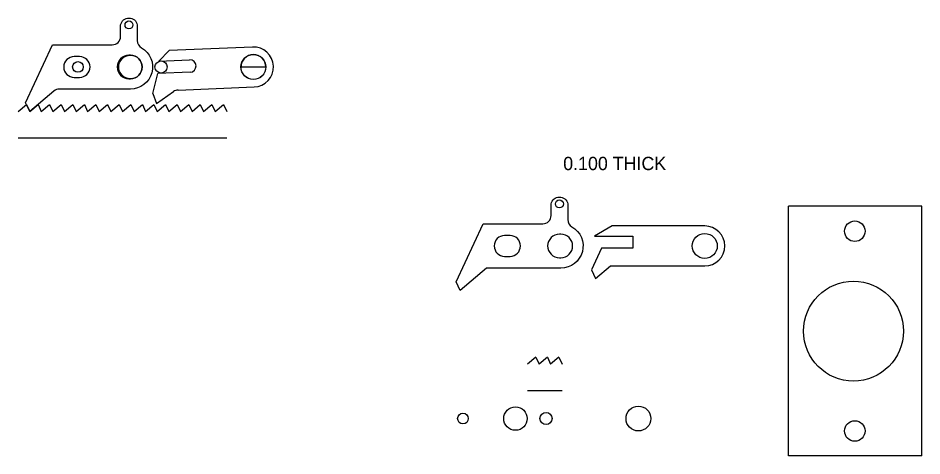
# Model space of a CAD drawing. Extents: x 0 to 22, y 0 to 17.6.
# Drawn here: x 1.6 to 8.39, y 12.59 to 15.88 of the extents above; entities that cross this region are included whole.
import ezdxf

# ---------------------------------------------------------------- set-up
doc = ezdxf.new("R2010")
doc.units = 0
doc.header["$LTSCALE"] = 0.5
doc.header["$MEASUREMENT"] = 0
for name, color, linetype in [('OBJECT', 3, 'CONTINUOUS'), ('PIN', 144, 'CONTINUOUS'), ('PRIMARYDOG', 122, 'CONTINUOUS'), ('SECONDARYDOG', 64, 'CONTINUOUS'), ('SOLONOIDBRACKET', 42, 'CONTINUOUS')]:
    doc.layers.add(name, color=color, linetype=linetype)

msp = doc.modelspace()

# ---------------------------------------------------------------- linework, layer by layer
at = {"layer": 'OBJECT'}
for p, q in [((1.6033, 14.9826), (1.8643, 14.9826)), ((1.8643, 14.9826), (2.1253, 14.9826)), ((2.1253, 14.9826), (2.3863, 14.9826)), ((2.3863, 14.9826), (2.6473, 14.9826)), ((2.6473, 14.9826), (2.9083, 14.9826)), ((2.9083, 14.9826), (3.1693, 14.9826)), ((5.4879, 13.3351), (5.4254, 13.2826)), ((5.4879, 13.3351), (5.5124, 13.2826)), ((5.5749, 13.3351), (5.5124, 13.2826)), ((5.5749, 13.3351), (5.5994, 13.2826)), ((5.6619, 13.3351), (5.5994, 13.2826)), ((5.6619, 13.3351), (5.6864, 13.2826)), ((5.4254, 13.0851), (5.6864, 13.0851))]:
    msp.add_line(p, q, dxfattribs=at)
for points in [[(1.6033, 15.1801), (1.6658, 15.2326), (1.6903, 15.1801), (1.7528, 15.2326), (1.7773, 15.1801), (1.8398, 15.2326), (1.8643, 15.1801)], [(1.8643, 15.1801), (1.9268, 15.2326), (1.9513, 15.1801), (2.0138, 15.2326), (2.0383, 15.1801), (2.1008, 15.2326), (2.1253, 15.1801)], [(2.1253, 15.1801), (2.1878, 15.2326), (2.2123, 15.1801), (2.2748, 15.2326), (2.2993, 15.1801), (2.3618, 15.2326), (2.3863, 15.1801)], [(2.3863, 15.1801), (2.4488, 15.2326), (2.4733, 15.1801), (2.5358, 15.2326), (2.5603, 15.1801), (2.6228, 15.2326), (2.6473, 15.1801)], [(2.6473, 15.1801), (2.7098, 15.2326), (2.7343, 15.1801), (2.7968, 15.2326), (2.8213, 15.1801), (2.8838, 15.2326), (2.9083, 15.1801)], [(2.9083, 15.1801), (2.9708, 15.2326), (2.9953, 15.1801), (3.0578, 15.2326), (3.0823, 15.1801), (3.1448, 15.2326), (3.1693, 15.1801)]]:
    msp.add_lwpolyline(points, dxfattribs=at)
at = {"layer": 'PIN'}
for points in [[(3.2761, 15.5136), (3.4621, 15.5136, 1)], [(3.2761, 15.5136), (3.4621, 15.5136, -1)]]:
    msp.add_lwpolyline(points, format="xyb", close=True, dxfattribs=at)
for centre, radius in [((2.4466, 15.5136), 0.088), ((2.0526, 15.5136), 0.04), ((2.6761, 15.5136), 0.0455), ((5.3353, 12.8732), 0.088), ((6.2578, 12.8732), 0.093), ((4.9413, 12.8732), 0.04), ((5.5648, 12.8732), 0.0455)]:
    msp.add_circle(centre, radius, dxfattribs=at)
at = {"layer": 'PRIMARYDOG'}
for points in [[(2.5292, 15.658, -0.768328), (2.4463, 15.3471), (1.9121, 15.3471, 0.176327), (1.8719, 15.3325), (1.6903, 15.1801), (1.66, 15.2451), (1.8628, 15.6801), (2.3103, 15.6801, 0.414214), (2.3728, 15.7426), (2.3728, 15.8296, -0.824), (2.4978, 15.8296), (2.4978, 15.7122, 0.268624)], [(2.4353, 15.4253), (2.4463, 15.4253, 1), (2.4463, 15.6018), (2.4353, 15.6018, 1)], [(2.0242, 15.4355), (2.065, 15.4355, 1), (2.065, 15.5917), (2.0242, 15.5917, 1)], [(5.7591, 14.314, -0.768328), (5.6762, 14.0031), (5.1192, 14.0031), (4.9202, 13.8361), (4.8899, 13.9011), (5.0927, 14.3361), (5.5402, 14.3361, 0.414214), (5.6027, 14.3986), (5.6027, 14.4856, -0.824), (5.7277, 14.4856), (5.7277, 14.3682, 0.268624)], [(5.254, 14.0915), (5.2948, 14.0915, 1), (5.2948, 14.2477), (5.254, 14.2477, 1)], [(5.6652, 14.0814), (5.6762, 14.0814, 1), (5.6762, 14.2579), (5.6652, 14.2579, 1)]]:
    msp.add_lwpolyline(points, format="xyb", close=True, dxfattribs=at)
for centre in [(2.4353, 15.8296), (5.6652, 14.4856)]:
    msp.add_circle(centre, 0.0297, dxfattribs=at)
at = {"layer": 'SECONDARYDOG'}
for p, q in [((2.7363, 15.638), (2.66, 15.5584)), ((3.363, 15.6635), (2.7363, 15.638)), ((2.66, 15.5584), (2.8899, 15.5677)), ((2.6145, 15.3145), (2.6514, 15.4642)), ((2.8937, 15.474), (2.6514, 15.4642)), ((2.6424, 15.2389), (2.7698, 15.3291)), ((2.8034, 15.3405), (3.3752, 15.3637)), ((2.6145, 15.3145), (2.6424, 15.2389))]:
    msp.add_line(p, q, dxfattribs=at)
msp.add_lwpolyline([(5.9818, 14.1521), (5.906, 13.9896), (5.9363, 13.9246), (6.0496, 14.0196), (6.756, 14.0196, 1), (6.756, 14.3196), (6.0599, 14.3196), (5.9274, 14.2431), (6.217, 14.2431), (6.217, 14.1521)], format="xyb", close=True, dxfattribs=at)
for centre in [(3.3691, 15.5136), (6.756, 14.1696)]:
    msp.add_circle(centre, 0.0938, dxfattribs=at)
for centre, radius, start, end in [((3.3691, 15.5136), 0.15, 272.324, 92.324), ((2.8918, 15.5209), 0.0469, 272.324, 92.324), ((2.8059, 15.2781), 0.0625, 92.324, 125.284)]:
    msp.add_arc(centre, radius, start, end, dxfattribs=at)
at = {"layer": 'SOLONOIDBRACKET'}
for p, q in [((8.3851, 14.4675), (7.3851, 14.4675)), ((7.3851, 12.5925), (7.3851, 14.4675)), ((8.3851, 12.5925), (8.3851, 14.4675)), ((8.3851, 12.5925), (7.3851, 12.5925))]:
    msp.add_line(p, q, dxfattribs=at)
for centre, radius in [((7.8816, 14.28), 0.077), ((7.8716, 13.53), 0.375), ((7.8816, 12.78), 0.077)]:
    msp.add_circle(centre, radius, dxfattribs=at)

# ---------------------------------------------------------------- texts
at = {"layer": 'OBJECT'}
msp.add_text('0.100 THICK', height=0.1, dxfattribs=at).set_placement((5.6936, 14.739))

doc.saveas('drawing.dxf')
